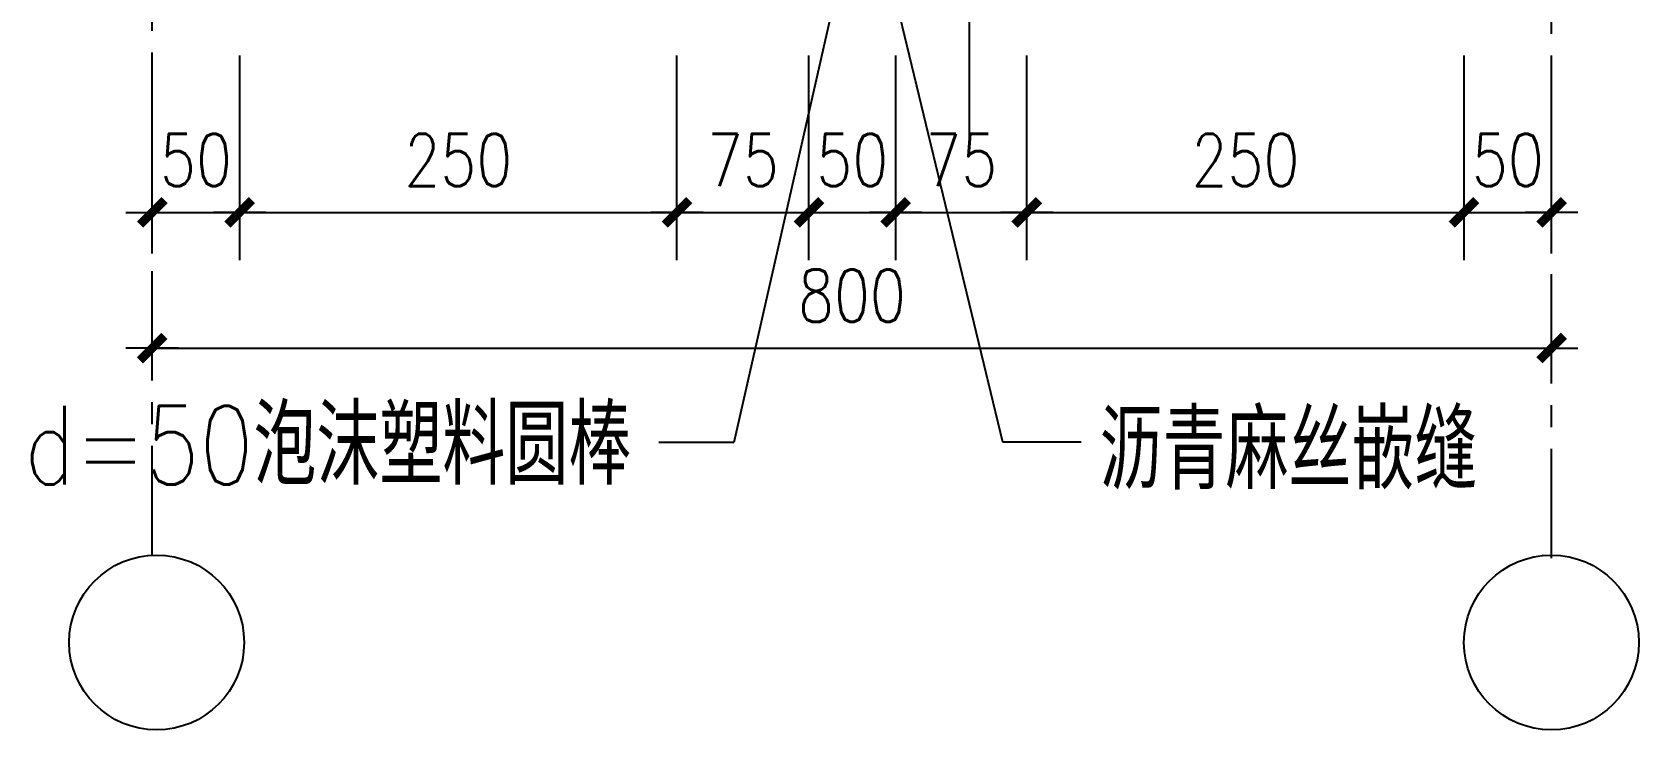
# Model space of a CAD drawing. Extents: x -542930 to 249594, y -301235 to 84515.
# Drawn here: x 215872 to 234242, y -236115 to -228132 of the extents above; entities that cross this region are included whole.
import ezdxf

# ---------------------------------------------------------------- set-up
doc = ezdxf.new("R2010")
doc.units = 0
doc.header["$LTSCALE"] = 1000
doc.header["$MEASUREMENT"] = 0
doc.linetypes.add('CENTER', pattern=[2, 1.25, -0.25, 0.25, -0.25])
doc.layers.get('0').update_dxf_attribs({"linetype": 'CONTINUOUS'})
doc.layers.get('DEFPOINTS').update_dxf_attribs({"linetype": 'CONTINUOUS'})
for name, color, linetype in [('A-CH-TEXT', 2, 'CONTINUOUS'), ('A-GRID', 1, 'CENTER'), ('PUB_DIM', 3, 'CONTINUOUS'), ('TEXT', 7, 'CONTINUOUS')]:
    doc.layers.add(name, color=color, linetype=linetype)
doc.styles.add('DIM_FONT', font='SIMPLEX.shx', dxfattribs={"width": 0.8})
doc.styles.add('HZXY', font='romans.shx', dxfattribs={"width": 0.8, "bigfont": 'hztxt.shx'})
doc.dimstyles.new('AXIS200', dxfattribs={"dimscale": 2, "dimtxt": 300, "dimasz": 1, "dimexe": 250, "dimexo": 300, "dimgap": 150, "dimtad": 1, "dimdec": 0, "dimdsep": 46, "dimtxsty": 'DIM_FONT', "dimblk": '_DIMX', "dimblk1": '_DIMX', "dimblk2": '_DIMX', "dimsah": 1, "dimcen": 5, "dimse1": 1, "dimse2": 1, "dimclrt": 7, "dimadec": 0, "dimazin": 0, "dimtfac": 1, "dimtdec": 0, "dimtix": 1, "dimtmove": 2, "dimatfit": 3, "dimldrblk": '_DIMX', "dimfxl": 1, "dimarcsym": 0})

# ---------------------------------------------------------------- blocks, each defined once
blk = doc.blocks.new('_DIMX')
blk.add_line((-150, 0), (150, 0))
at = {"const_width": 50}
blk.add_lwpolyline([(-70, -70), (70, 70)], dxfattribs=at)
blk = doc.blocks.new('*D623')
at = {"layer": 'DEFPOINTS', "color": 0, "transparency": 16777216}
for p in [(232244, -229194), (233244, -229194), (233244, -230194)]:
    blk.add_point(p, dxfattribs=at)
at = {"layer": 'PUB_DIM', "color": 0, "lineweight": -2, "transparency": 16777216}
for p, q in [((232242, -230194), (232240, -230194)), ((232244, -230194), (233244, -230194)), ((233246, -230194), (233248, -230194))]:
    blk.add_line(p, q, dxfattribs=at)
at = {"layer": 'PUB_DIM', "color": 0, "lineweight": -2, "transparency": 16777216, "xscale": 2, "yscale": 2, "zscale": 2}
blk.add_blockref('_DIMX', (232244, -230194), dxfattribs=at)
at = {"layer": 'PUB_DIM', "color": 0, "lineweight": -2, "transparency": 16777216, "xscale": 2, "yscale": 2, "zscale": 2, "rotation": 180}
blk.add_blockref('_DIMX', (233244, -230194), dxfattribs=at)
at = {"layer": 'PUB_DIM', "color": 7, "transparency": 16777216, "insert": (232744, -229594), "char_height": 600, "attachment_point": 5, "style": 'DIM_FONT'}
blk.add_mtext('50', dxfattribs=at)
blk = doc.blocks.new('*D624')
at = {"layer": 'DEFPOINTS', "color": 0, "transparency": 16777216}
for p in [(227244, -229194), (232244, -229194), (232244, -230194)]:
    blk.add_point(p, dxfattribs=at)
at = {"layer": 'PUB_DIM', "color": 0, "lineweight": -2, "transparency": 16777216}
blk.add_line((227246, -230194), (232242, -230194), dxfattribs=at)
at = {"layer": 'PUB_DIM', "color": 0, "lineweight": -2, "transparency": 16777216, "xscale": 2, "yscale": 2, "zscale": 2, "rotation": 180}
blk.add_blockref('_DIMX', (227244, -230194), dxfattribs=at)
at = {"layer": 'PUB_DIM', "color": 0, "lineweight": -2, "transparency": 16777216, "xscale": 2, "yscale": 2, "zscale": 2}
blk.add_blockref('_DIMX', (232244, -230194), dxfattribs=at)
at = {"layer": 'PUB_DIM', "color": 7, "transparency": 16777216, "insert": (229744, -229594), "char_height": 600, "attachment_point": 5, "style": 'DIM_FONT'}
blk.add_mtext('250', dxfattribs=at)
blk = doc.blocks.new('*D625')
at = {"layer": 'DEFPOINTS', "color": 0, "transparency": 16777216}
for p in [(225745, -229194), (227245, -229194), (227245, -230194)]:
    blk.add_point(p, dxfattribs=at)
at = {"layer": 'PUB_DIM', "color": 0, "lineweight": -2, "transparency": 16777216}
blk.add_line((225747, -230194), (227243, -230194), dxfattribs=at)
at = {"layer": 'PUB_DIM', "color": 0, "lineweight": -2, "transparency": 16777216, "xscale": 2, "yscale": 2, "zscale": 2, "rotation": 180}
blk.add_blockref('_DIMX', (225745, -230194), dxfattribs=at)
at = {"layer": 'PUB_DIM', "color": 0, "lineweight": -2, "transparency": 16777216, "xscale": 2, "yscale": 2, "zscale": 2}
blk.add_blockref('_DIMX', (227245, -230194), dxfattribs=at)
at = {"layer": 'PUB_DIM', "color": 7, "transparency": 16777216, "insert": (226495, -229594), "char_height": 600, "attachment_point": 5, "style": 'DIM_FONT'}
blk.add_mtext('75', dxfattribs=at)
blk = doc.blocks.new('*D626')
at = {"layer": 'DEFPOINTS', "color": 0, "transparency": 16777216}
for p in [(224753, -229194), (225745, -229194), (225745, -230194)]:
    blk.add_point(p, dxfattribs=at)
at = {"layer": 'PUB_DIM', "color": 0, "lineweight": -2, "transparency": 16777216}
for p, q in [((224751, -230194), (224749, -230194)), ((224753, -230194), (225745, -230194)), ((225747, -230194), (225749, -230194))]:
    blk.add_line(p, q, dxfattribs=at)
at = {"layer": 'PUB_DIM', "color": 0, "lineweight": -2, "transparency": 16777216, "xscale": 2, "yscale": 2, "zscale": 2}
blk.add_blockref('_DIMX', (224753, -230194), dxfattribs=at)
at = {"layer": 'PUB_DIM', "color": 0, "lineweight": -2, "transparency": 16777216, "xscale": 2, "yscale": 2, "zscale": 2, "rotation": 180}
blk.add_blockref('_DIMX', (225745, -230194), dxfattribs=at)
at = {"layer": 'PUB_DIM', "color": 7, "transparency": 16777216, "insert": (225249, -229594), "char_height": 600, "attachment_point": 5, "style": 'DIM_FONT'}
blk.add_mtext('50', dxfattribs=at)
blk = doc.blocks.new('*D627')
at = {"layer": 'DEFPOINTS', "color": 0, "transparency": 16777216}
for p in [(223245, -229194), (224753, -229194), (224753, -230194)]:
    blk.add_point(p, dxfattribs=at)
at = {"layer": 'PUB_DIM', "color": 0, "lineweight": -2, "transparency": 16777216}
blk.add_line((223247, -230194), (224751, -230194), dxfattribs=at)
at = {"layer": 'PUB_DIM', "color": 0, "lineweight": -2, "transparency": 16777216, "xscale": 2, "yscale": 2, "zscale": 2, "rotation": 180}
blk.add_blockref('_DIMX', (223245, -230194), dxfattribs=at)
at = {"layer": 'PUB_DIM', "color": 0, "lineweight": -2, "transparency": 16777216, "xscale": 2, "yscale": 2, "zscale": 2}
blk.add_blockref('_DIMX', (224753, -230194), dxfattribs=at)
at = {"layer": 'PUB_DIM', "color": 7, "transparency": 16777216, "insert": (223999, -229594), "char_height": 600, "attachment_point": 5, "style": 'DIM_FONT'}
blk.add_mtext('75', dxfattribs=at)
blk = doc.blocks.new('*D628')
at = {"layer": 'DEFPOINTS', "color": 0, "transparency": 16777216}
for p in [(218245, -229194), (223245, -229194), (223245, -230194)]:
    blk.add_point(p, dxfattribs=at)
at = {"layer": 'PUB_DIM', "color": 0, "lineweight": -2, "transparency": 16777216}
blk.add_line((218247, -230194), (223243, -230194), dxfattribs=at)
at = {"layer": 'PUB_DIM', "color": 0, "lineweight": -2, "transparency": 16777216, "xscale": 2, "yscale": 2, "zscale": 2, "rotation": 180}
blk.add_blockref('_DIMX', (218245, -230194), dxfattribs=at)
at = {"layer": 'PUB_DIM', "color": 0, "lineweight": -2, "transparency": 16777216, "xscale": 2, "yscale": 2, "zscale": 2}
blk.add_blockref('_DIMX', (223245, -230194), dxfattribs=at)
at = {"layer": 'PUB_DIM', "color": 7, "transparency": 16777216, "insert": (220745, -229594), "char_height": 600, "attachment_point": 5, "style": 'DIM_FONT'}
blk.add_mtext('250', dxfattribs=at)
blk = doc.blocks.new('*D629')
at = {"layer": 'DEFPOINTS', "color": 0, "transparency": 16777216}
for p in [(217245, -229194), (218245, -229194), (218245, -230194)]:
    blk.add_point(p, dxfattribs=at)
at = {"layer": 'PUB_DIM', "color": 0, "lineweight": -2, "transparency": 16777216}
for p, q in [((217243, -230194), (217241, -230194)), ((217245, -230194), (218245, -230194)), ((218247, -230194), (218249, -230194))]:
    blk.add_line(p, q, dxfattribs=at)
at = {"layer": 'PUB_DIM', "color": 0, "lineweight": -2, "transparency": 16777216, "xscale": 2, "yscale": 2, "zscale": 2}
blk.add_blockref('_DIMX', (217245, -230194), dxfattribs=at)
at = {"layer": 'PUB_DIM', "color": 0, "lineweight": -2, "transparency": 16777216, "xscale": 2, "yscale": 2, "zscale": 2, "rotation": 180}
blk.add_blockref('_DIMX', (218245, -230194), dxfattribs=at)
at = {"layer": 'PUB_DIM', "color": 7, "transparency": 16777216, "insert": (217745, -229594), "char_height": 600, "attachment_point": 5, "style": 'DIM_FONT'}
blk.add_mtext('50', dxfattribs=at)
blk = doc.blocks.new('*D630')
at = {"layer": 'DEFPOINTS', "color": 0, "transparency": 16777216}
for p in [(217245, -230747), (233245, -230747, 0), (233245, -231747)]:
    blk.add_point(p, dxfattribs=at)
at = {"layer": 'PUB_DIM', "color": 0, "lineweight": -2, "transparency": 16777216}
blk.add_line((217247, -231747), (233243, -231747), dxfattribs=at)
at = {"layer": 'PUB_DIM', "color": 0, "lineweight": -2, "transparency": 16777216, "xscale": 2, "yscale": 2, "zscale": 2, "rotation": 180}
blk.add_blockref('_DIMX', (217245, -231747), dxfattribs=at)
at = {"layer": 'PUB_DIM', "color": 0, "lineweight": -2, "transparency": 16777216, "xscale": 2, "yscale": 2, "zscale": 2}
blk.add_blockref('_DIMX', (233245, -231747), dxfattribs=at)
at = {"layer": 'PUB_DIM', "color": 7, "transparency": 16777216, "insert": (225245, -231147), "char_height": 600, "attachment_point": 5, "style": 'DIM_FONT'}
blk.add_mtext('800', dxfattribs=at)

msp = doc.modelspace()

# ---------------------------------------------------------------- linework, layer by layer
for centre in [(217295.467, -235115.328), (233242.205, -235115.328)]:
    msp.add_circle(centre, 1000)
at = {"layer": 'A-GRID'}
for p, q in [((217244.668, -234116.619, 0), (217244.668, -218584.071, 0)), ((233244.668, -234151.284, 0), (233244.668, -218584.071, 0))]:
    msp.add_line(p, q, dxfattribs=at)
at = {"layer": 'TEXT', "ltscale": 10}
for p, q in [((226587.145, -209594.013, 0), (226587.145, -229406.005, 0)), ((223894.102, -232827.073, 0), (223036.963, -232827.073, 0)), ((226965.581, -232820.429, 0), (227866.238, -232820.429, 0))]:
    msp.add_line(p, q, dxfattribs=at)
at = {"layer": 'TEXT'}
for p, q in [((225242.102, -225673.757, 0), (226965.581, -232820.429, 0)), ((225215.19, -226995.277, 0), (223894.102, -232827.073, 0)), ((217244.668, -230665.045, 0), (217244.668, -228400.893, 0)), ((218244.668, -230740.045, 0), (218244.668, -228400.893, 0)), ((223244.668, -230740.045, 0), (223244.668, -228400.893, 0)), ((224751.768, -230740.045, 0), (224751.768, -228400.893, 0)), ((225747.668, -230740.045, 0), (225747.668, -228400.893, 0)), ((227244.668, -230740.045, 0), (227244.668, -228400.893, 0)), ((232244.668, -230740.045, 0), (232244.668, -228400.893, 0)), ((233244.668, -230665.045, 0), (233244.668, -228400.893, 0))]:
    msp.add_line(p, q, dxfattribs=at)

# ---------------------------------------------------------------- texts
at = {"layer": 'A-CH-TEXT', "color": 7, "style": 'HZXY', "width": 0.8}
for s, p in [('d=50泡沫塑料圆棒', (215779.296, -233309.162, 0)), ('沥青麻丝嵌缝', (228076.53, -233363.185, 0))]:
    msp.add_text(s, height=900, dxfattribs=at).set_placement(p)

# ---------------------------------------------------------------- dimensions: what is measured, and where the dimension line sits
at = {"layer": 'PUB_DIM'}
for p1, p2, text, picture, middle in [((217244.671, -229194.466), (218244.671, -229194.466), '50', '*D629', (217744.671, -229594.466)), ((218244.671, -229194.466), (223244.671, -229194.466), '250', '*D628', (220744.671, -229594.466)), ((223244.671, -229194.466), (224752.771, -229194.466), '75', '*D627', (223998.721, -229594.466)), ((224752.771, -229194.466), (225744.671, -229194.466), '50', '*D626', (225248.721, -229594.466)), ((225744.671, -229194.466), (227244.671, -229194.466), '75', '*D625', (226494.671, -229594.466)), ((227243.671, -229194.466), (232243.671, -229194.466), '250', '*D624', (229743.671, -229594.466)), ((232243.668, -229194.466, 0), (233243.668, -229194.466, 0), '50', '*D623', (232743.668, -229594.466, 0)), ((217244.671, -230746.926), (233244.668, -230746.926, 0), '800', '*D630', (225244.67, -231146.926))]:
    dim = msp.add_aligned_dim(p1=p1, p2=p2, distance=-1000, text=text, dimstyle='AXIS200', dxfattribs=at)
    dim.commit()
    dim.dimension.update_dxf_attribs({"geometry": picture, "text_midpoint": middle})

doc.saveas('drawing.dxf')
